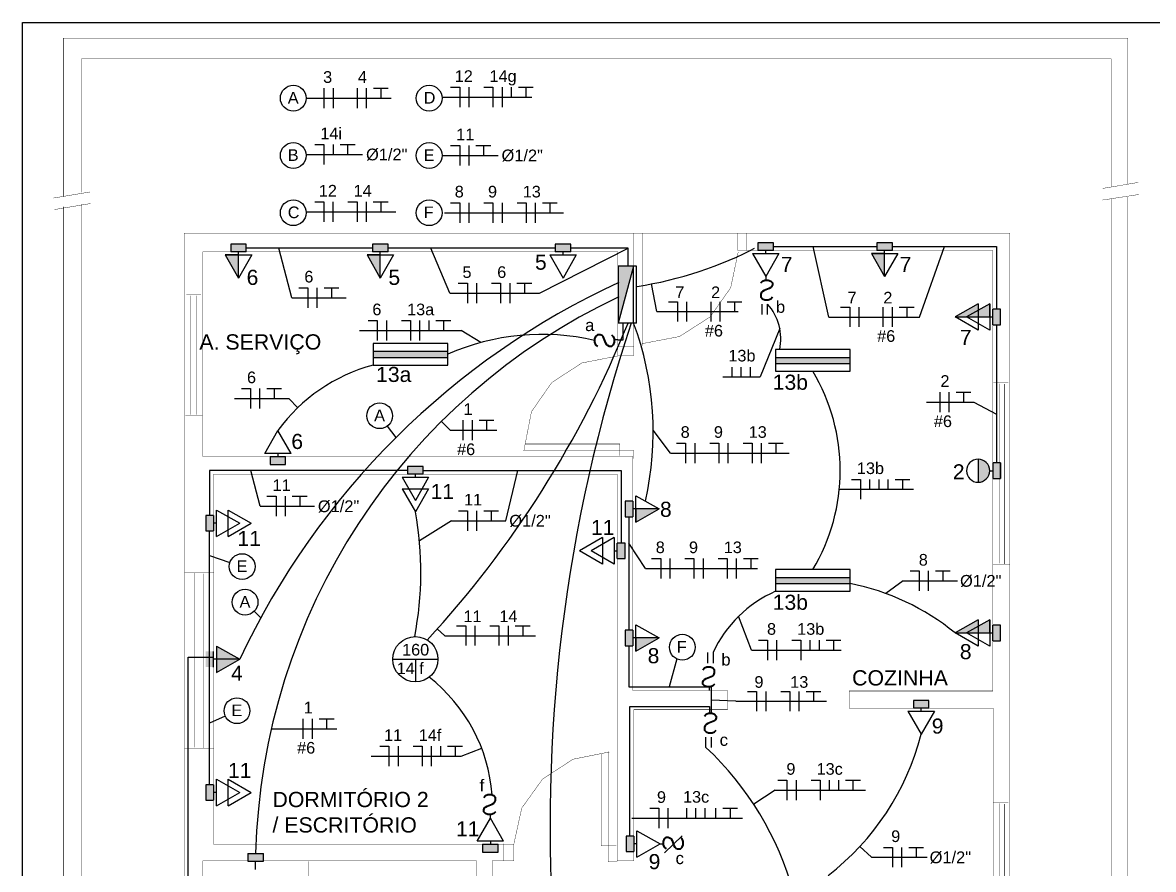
# Model space of a CAD drawing. Extents: x 172.7 to 193.7, y 240.5 to 254.3.
# Drawn here: x 172.72 to 181.99, y 247.4 to 254.34 of the extents above; entities that cross this region are included whole.
import ezdxf

# ---------------------------------------------------------------- set-up
doc = ezdxf.new("R2010")
doc.units = 0
doc.header["$LTSCALE"] = 0.08
doc.header["$MEASUREMENT"] = 0
doc.linetypes.add('HIDDEN', pattern=[9.525, 6.35, -3.175])
for name, color, linetype in [('Arquitetonico', 7, 'Continuous'), ('EE_CX PASSAGEM', 1, 'Continuous'), ('EE_ELETRODUTO', 5, 'Continuous'), ('EE_FIACAO', 7, 'Continuous'), ('EE_ID_ALIMENTACAO', 7, 'Continuous'), ('EE_ID_CIRCUITOS', 7, 'Continuous'), ('EE_INTERRUPTOR', 92, 'Continuous'), ('EE_LUMINARIAS', 92, 'Continuous'), ('EE_TOMADAS', 1, 'Continuous')]:
    doc.layers.add(name, color=color, linetype=linetype)
doc.styles.add('358-LISTAGENS$0$Standard', font='arial.ttf')
doc.styles.add('EE_ID_Style', font='arial.ttf')
doc.styles.add('ROMANS', font='romans')

# ---------------------------------------------------------------- blocks, each defined once
blk = doc.blocks.new('ilum')
at = {"layer": 'EE_LUMINARIAS'}
h = blk.add_hatch(color=256, dxfattribs=at)
h.paths.add_polyline_path([(30, -8.71), (30, -2.47), (-30, -2.47), (-30, -8.71)], flags=17)
h.paths.add_polyline_path([(30, 2.47), (-30, 2.47), (-30, -8.71), (30, -8.71)])
for p, q in [((-30, 2.47), (30, 2.47)), ((-30, -2.47), (30, -2.47))]:
    blk.add_line(p, q, dxfattribs=at)
blk.add_lwpolyline([(30, -8.71), (30, 8.71), (-30, 8.71), (-30, -8.71)], close=True, dxfattribs=at)
blk = doc.blocks.new('Quadro')
at = {"layer": 'EE_ID_CIRCUITOS'}
h = blk.add_hatch(color=1, dxfattribs=at)
h.dxf.hatch_style = 1
h.paths.add_polyline_path([(0.2334, 0.125), (-0.2334, 0.125), (-0.2334, 0)])
at = {"color": 1}
for p, q in [((-0.2334, 0), (0.2334, 0.125)), ((-0.2334, 0.125), (0.2334, 0.125)), ((-0.2334, -0.025), (-0.2334, 0.125)), ((0.2334, -0.025), (0.2334, 0.125)), ((0.2334, 0), (-0.2334, 0)), ((0.2334, -0.025), (-0.2334, -0.025))]:
    blk.add_line(p, q, dxfattribs=at)

msp = doc.modelspace()

# ---------------------------------------------------------------- hatches: boundary and pattern name
at = {"layer": 'EE_CX PASSAGEM'}
for points in [[(174.5557, 252.4607), (174.5557, 252.5244), (174.4282, 252.5244), (174.4282, 252.4607)], [(175.7179, 252.4607), (175.7179, 252.5244), (175.5904, 252.5244), (175.5904, 252.4607)], [(177.2158, 252.4607), (177.2158, 252.5244), (177.0883, 252.5244), (177.0883, 252.4607)], [(178.877, 252.4731), (178.877, 252.5368), (178.7495, 252.5368), (178.7495, 252.4731)], [(179.8514, 252.4731), (179.8514, 252.5368), (179.7239, 252.5368), (179.7239, 252.4731)], [(180.6739, 251.864), (180.7377, 251.864), (180.7377, 251.9915), (180.6739, 251.9915)], [(174.7507, 250.7834), (174.7507, 250.7197), (174.8782, 250.7197), (174.8782, 250.7834)], [(180.7377, 250.7315), (180.6739, 250.7315), (180.6739, 250.604), (180.7377, 250.604)], [(176.0054, 250.6388), (176.0054, 250.7026), (175.8779, 250.7026), (175.8779, 250.6388)], [(177.7242, 250.4185), (177.6605, 250.4185), (177.6605, 250.291), (177.7242, 250.291)], [(174.2871, 250.3014), (174.2233, 250.3014), (174.2233, 250.1739), (174.2871, 250.1739)], [(177.5962, 249.9473), (177.6599, 249.9473), (177.6599, 250.0748), (177.5962, 250.0748)], [(177.7242, 249.361), (177.6605, 249.361), (177.6605, 249.2335), (177.7242, 249.2335)], [(180.6739, 249.2749), (180.7377, 249.2749), (180.7377, 249.4024), (180.6739, 249.4024)], [(174.2233, 249.0589), (174.2871, 249.0589), (174.2871, 249.1864), (174.2233, 249.1864)], [(180.1511, 248.7219), (180.1511, 248.7857), (180.0236, 248.7857), (180.0236, 248.7219)], [(174.2871, 248.0941), (174.2233, 248.0941), (174.2233, 247.9666), (174.2871, 247.9666)], [(177.7325, 247.6732), (177.6688, 247.6732), (177.6688, 247.5457), (177.7325, 247.5457)], [(176.4927, 247.6065), (176.4927, 247.5427), (176.6202, 247.5427), (176.6202, 247.6065)], [(174.5683, 247.5319), (174.5683, 247.4681), (174.6958, 247.4681), (174.6958, 247.5319)]]:
    msp.add_hatch(color=1, dxfattribs=at).paths.add_polyline_path(points)
at = {"layer": 'EE_TOMADAS'}
for color, points in [(256, [(174.4919, 252.4358), (174.3838, 252.4358), (174.4919, 252.2463)]), (256, [(175.6541, 252.4358), (175.546, 252.4358), (175.6541, 252.2463)]), (256, [(179.7876, 252.4482), (179.6795, 252.4482), (179.7876, 252.2587)]), (256, [(180.5543, 251.9277), (180.5543, 252.0359), (180.3649, 251.9277)]), (256, [(180.649, 251.9277), (180.649, 252.0359), (180.4596, 251.9277)]), (256, [(177.7491, 250.3548), (177.7491, 250.2467), (177.9386, 250.3548)]), (256, [(180.5543, 249.3386), (180.5543, 249.4468), (180.3649, 249.3386)]), (256, [(180.649, 249.3386), (180.649, 249.4468), (180.4596, 249.3386)]), (1, [(174.312, 249.2308), (174.312, 249.0145), (174.5014, 249.1227)]), (256, [(177.7491, 249.2972), (177.7491, 249.1891), (177.9386, 249.2972)])]:
    msp.add_hatch(color=color, dxfattribs=at).paths.add_polyline_path(points)
h = msp.add_hatch(color=256, dxfattribs=at)
edge = h.paths.add_edge_path()
edge.add_line((180.5543, 250.7625), (180.5543, 250.573))
edge.add_arc((180.5543, 250.6677), 0.0947, 270, 360)
edge.add_arc((180.5543, 250.6677), 0.0947, 0, 90)

# ---------------------------------------------------------------- linework, layer by layer
at = {"layer": 'Arquitetonico', "color": 250, "true_color": 0x231f1f, "const_width": 0.003}
for points in [[(173.056, 252.9151), (173.056, 254.2123), (181.7811, 254.2123), (181.7811, 253.0143)], [(181.6448, 252.9977), (181.6448, 254.0429), (173.2047, 254.0429), (173.2047, 252.9482)], [(181.5745, 252.9812), (181.8679, 253.0308)], [(172.9775, 252.9027), (173.2749, 252.9523)], [(172.9816, 252.8077), (173.279, 252.8573)], [(181.7811, 252.911), (181.7811, 240.5421), (173.056, 240.5421), (173.056, 252.8325)], [(173.2047, 252.8532), (173.2047, 240.5586)], [(181.5745, 252.8862), (181.872, 252.9316)], [(181.6448, 242.3681), (181.6448, 252.8945)], [(176.5716, 246.5117), (176.5716, 247.4702), (176.7493, 247.4702), (176.7493, 247.6065), (174.2871, 247.6065), (174.2871, 250.6388), (177.5962, 250.6388), (177.5962, 247.4702), (177.7325, 247.4702), (177.7325, 248.7095), (178.5009, 248.7095), (178.5009, 248.8665), (177.7242, 248.8665), (177.7242, 250.7834), (174.2003, 250.7834), (174.2003, 252.4607), (177.6003, 252.4607), (177.6009, 251.61), (177.7284, 251.6097), (177.7284, 252.6135), (174.0475, 252.6135), (174.0475, 242.2153)], [(177.6457, 252.6135), (178.5835, 252.6135)], [(177.8027, 252.6135), (177.8027, 252.031)], [(178.6414, 242.4259), (178.6414, 242.2153), (180.8144, 242.2153), (180.8144, 252.6135), (178.5835, 252.6135), (178.5835, 252.4731), (180.6739, 252.4731), (180.6739, 248.8624), (179.4965, 248.8624), (179.4965, 248.7219), (180.6781, 248.7219), (180.6781, 245.7061), (178.567, 245.7061), (178.567, 245.5863), (180.6781, 245.5863), (180.6781, 242.4259), (178.6414, 242.4259), (178.6414, 242.4259)], [(178.6538, 252.6135), (178.6538, 252.4731)], [(177.7986, 251.7088), (178.1066, 251.7676), (178.3574, 251.9283), (178.526, 252.1672), (178.5877, 252.4607)], [(174.064, 252.1095), (174.1838, 252.1095)], [(174.1012, 252.1013), (174.1012, 251.1263)], [(174.1507, 252.1013), (174.1507, 251.1263)], [(177.8027, 252.031), (177.8027, 251.6923)], [(177.6003, 251.684), (177.7325, 251.684)], [(177.6086, 251.6097), (177.306, 251.5508), (177.0591, 251.3902), (176.8928, 251.1513), (176.8319, 250.8371)], [(180.6781, 251.3907), (180.802, 251.3907)], [(180.7276, 251.3824), (180.7276, 249.9076)], [(180.769, 251.3783), (180.769, 249.9035)], [(174.0557, 251.1222), (174.1962, 251.1222)], [(176.8236, 250.8371), (177.7284, 250.8371), (177.7284, 250.7669)], [(176.8443, 250.8867), (177.6168, 250.8867), (177.6168, 250.7917)], [(180.6739, 249.8952), (180.8144, 249.8952)], [(174.0516, 249.8374), (174.2912, 249.8374)], [(174.1342, 249.8291), (174.1342, 248.3997)], [(174.2044, 249.825), (174.2044, 248.3956)], [(174.0516, 248.3873), (174.2912, 248.3873)], [(177.5301, 248.3625), (177.2338, 248.3031), (176.9848, 248.1415), (176.8132, 247.9024), (176.7493, 247.6106)], [(177.464, 248.346), (177.464, 247.5941), (177.5879, 247.5941)], [(177.5218, 248.3666), (177.5218, 247.4619), (177.5962, 247.4619)], [(180.6781, 247.9453), (180.802, 247.9453)], [(180.7276, 247.9411), (180.7276, 246.4663)], [(180.769, 247.937), (180.769, 246.4621)], [(176.6666, 247.6106), (176.6666, 247.4702)], [(174.2003, 247.0653), (174.2003, 247.4702), (176.4436, 247.4702), (176.4436, 246.5117)], [(174.2086, 245.7144), (175.0637, 245.7144), (175.0637, 247.466)]]:
    msp.add_lwpolyline(points, dxfattribs=at)
at = {"layer": 'EE_CX PASSAGEM', "color": 1}
for p, q in [((174.5557, 252.5244), (174.4282, 252.5244)), ((174.4282, 252.5244), (174.4282, 252.4607)), ((174.5557, 252.4607), (174.5557, 252.5244)), ((175.7179, 252.5244), (175.5904, 252.5244)), ((175.5904, 252.5244), (175.5904, 252.4607)), ((175.7179, 252.4607), (175.7179, 252.5244)), ((177.2158, 252.5244), (177.0883, 252.5244)), ((177.0883, 252.5244), (177.0883, 252.4607)), ((177.2158, 252.4607), (177.2158, 252.5244)), ((178.877, 252.5368), (178.7495, 252.5368)), ((178.7495, 252.5368), (178.7495, 252.4731)), ((178.877, 252.4731), (178.877, 252.5368)), ((179.8514, 252.5368), (179.7239, 252.5368)), ((179.7239, 252.5368), (179.7239, 252.4731)), ((179.8514, 252.4731), (179.8514, 252.5368)), ((174.5557, 252.4607), (174.4282, 252.4607)), ((175.7179, 252.4607), (175.5904, 252.4607)), ((177.2158, 252.4607), (177.0883, 252.4607)), ((178.877, 252.4731), (178.7495, 252.4731)), ((179.8514, 252.4731), (179.7239, 252.4731)), ((180.7377, 251.9915), (180.6739, 251.9915)), ((180.6739, 251.864), (180.6739, 251.9915)), ((180.7377, 251.864), (180.7377, 251.9915)), ((180.6739, 251.864), (180.7377, 251.864)), ((174.7507, 250.7834), (174.7507, 250.7197)), ((174.7507, 250.7834), (174.8782, 250.7834)), ((174.7507, 250.7197), (174.8782, 250.7197)), ((174.8782, 250.7197), (174.8782, 250.7834)), ((180.7377, 250.7315), (180.6739, 250.7315)), ((180.6739, 250.7315), (180.6739, 250.604)), ((180.7377, 250.7315), (180.7377, 250.604)), ((176.0054, 250.7026), (175.8779, 250.7026)), ((175.8779, 250.7026), (175.8779, 250.6388)), ((176.0054, 250.6388), (175.8779, 250.6388)), ((176.0054, 250.6388), (176.0054, 250.7026)), ((180.6739, 250.604), (180.7377, 250.604)), ((177.7242, 250.4185), (177.6605, 250.4185)), ((177.6605, 250.4185), (177.6605, 250.291)), ((177.7242, 250.4185), (177.7242, 250.291)), ((174.2871, 250.3014), (174.2233, 250.3014)), ((174.2233, 250.3014), (174.2233, 250.1739)), ((174.2871, 250.3014), (174.2871, 250.1739)), ((177.6605, 250.291), (177.7242, 250.291)), ((174.2233, 250.1739), (174.2871, 250.1739)), ((177.6599, 250.0748), (177.5962, 250.0748)), ((177.5962, 249.9473), (177.5962, 250.0748)), ((177.6599, 249.9473), (177.6599, 250.0748)), ((177.5962, 249.9473), (177.6599, 249.9473)), ((177.7242, 249.361), (177.6605, 249.361)), ((177.6605, 249.361), (177.6605, 249.2335)), ((177.7242, 249.361), (177.7242, 249.2335)), ((180.7377, 249.4024), (180.6739, 249.4024)), ((180.6739, 249.2749), (180.6739, 249.4024)), ((180.7377, 249.2749), (180.7377, 249.4024)), ((177.6605, 249.2335), (177.7242, 249.2335)), ((180.6739, 249.2749), (180.7377, 249.2749)), ((174.2871, 249.0589), (174.2871, 249.1864)), ((180.1511, 248.7857), (180.0236, 248.7857)), ((180.0236, 248.7857), (180.0236, 248.7219)), ((180.1511, 248.7219), (180.1511, 248.7857)), ((180.1511, 248.7219), (180.0236, 248.7219)), ((174.2871, 248.0941), (174.2233, 248.0941)), ((174.2233, 248.0941), (174.2233, 247.9666)), ((174.2871, 248.0941), (174.2871, 247.9666)), ((174.2233, 247.9666), (174.2871, 247.9666)), ((177.7325, 247.6732), (177.6688, 247.6732)), ((177.6688, 247.6732), (177.6688, 247.5457)), ((177.7325, 247.6732), (177.7325, 247.5457)), ((176.4927, 247.6065), (176.4927, 247.5427)), ((176.4927, 247.6065), (176.6202, 247.6065)), ((176.6202, 247.5427), (176.6202, 247.6065)), ((174.5683, 247.5319), (174.5683, 247.4681)), ((174.5683, 247.5319), (174.6958, 247.5319)), ((174.6958, 247.4681), (174.6958, 247.5319)), ((176.4927, 247.5427), (176.6202, 247.5427)), ((177.6688, 247.5457), (177.7325, 247.5457)), ((174.5683, 247.4681), (174.6958, 247.4681))]:
    msp.add_line(p, q, dxfattribs=at)
at = {"layer": 'EE_ELETRODUTO'}
for p, q in [((175.5904, 252.4926), (174.5557, 252.4926)), ((177.0883, 252.4926), (175.7179, 252.4926)), ((177.6851, 252.4926), (177.2158, 252.4926)), ((177.6851, 252.345), (177.6851, 252.4926)), ((178.877, 252.505), (179.7239, 252.505)), ((179.8514, 252.505), (180.7058, 252.505)), ((180.7058, 252.505), (180.7058, 251.9915)), ((177.6449, 251.741), (177.6449, 251.8782)), ((180.7058, 251.864), (180.7058, 250.7315)), ((177.6008, 251.741), (177.6449, 251.741)), ((175.8779, 250.6707), (174.2552, 250.6707)), ((174.2552, 250.6707), (174.2552, 250.3014)), ((176.0054, 250.6707), (177.628, 250.6707)), ((177.628, 250.6707), (177.628, 250.0748)), ((177.6924, 250.291), (177.6924, 249.361)), ((174.2552, 248.0941), (174.2552, 250.1739)), ((177.6924, 249.2335), (177.6924, 248.8968)), ((174.0789, 244.0428), (174.0789, 249.1402)), ((174.0789, 249.1402), (174.2871, 249.1402)), ((177.6924, 248.8968), (178.3524, 248.8968)), ((178.3659, 248.8955), (178.3659, 248.68)), ((177.7006, 247.6732), (177.7006, 248.7343)), ((177.7006, 248.7343), (178.3524, 248.7343)), ((178.3524, 248.7343), (178.3524, 248.7095))]:
    msp.add_line(p, q, dxfattribs=at)
at = {"layer": 'EE_ELETRODUTO', "linetype": 'HIDDEN', "ltscale": 2}
msp.add_arc((177.2896, 255.2694), 3.1263, 278.65534, 297.8385, dxfattribs=at)
at = {"layer": 'EE_ELETRODUTO'}
for centre, radius, start, end in [((180.3022, 246.3931), 6.4109, 114.82958, 154.80066), ((179.8209, 247.3969), 5.1906, 115.20887, 178.50978), ((178.5082, 251.7482), 0.429, 348.17184, 41.71808), ((169.7463, 255.0876), 8.563, 317.29594, 337.98797), ((190.0839, 247.7655), 13.0388, 161.61379, 184.38271), ((176.9796, 249.8613), 1.9231, 77.03859, 113.70913), ((175.9673, 250.1543), 1.4284, 105.1385, 143.81152), ((177.8434, 250.6698), 1.5806, 329.05421, 30.94579), ((173.2145, 249.8337), 2.7718, 349.0614, 10.30959), ((179.1253, 247.8191), 1.961, 50.79357, 78.83294), ((179.2984, 248.7561), 1.0083, 113.69903, 155.33082), ((175.213, 247.905), 1.3625, 4.45294, 51.83457), ((178.0206, 249.0398), 2.1341, 307.64173, 345.55939), ((176.6251, 246.5665), 2.4981, 14.87686, 47.19237)]:
    msp.add_arc(centre, radius, start, end, dxfattribs=at)
at = {"layer": 'EE_ELETRODUTO', "ltscale": 0.2}
msp.add_arc((175.3346, 250.9864), 2.5561, 347.16477, 20.42017, dxfattribs=at)
at = {"layer": 'EE_FIACAO'}
for p, q in [((172.7222, 240.4621), (172.7222, 254.3403)), ((172.7222, 254.3403), (193.7057, 254.3403)), ((175.0466, 253.7211), (175.7432, 253.7211)), ((176.1602, 253.7289), (176.896, 253.7289)), ((175.0463, 253.2594), (175.5083, 253.2594)), ((176.1605, 253.2515), (176.619, 253.2515)), ((175.0463, 252.7899), (175.7821, 252.7899)), ((176.1812, 252.782), (177.1547, 252.782)), ((174.9282, 252.0853), (174.8225, 252.4926)), ((176.2235, 252.1226), (176.0679, 252.4926)), ((176.9593, 252.1226), (177.6851, 252.4926)), ((179.3315, 251.9275), (179.2021, 252.505)), ((180.0741, 251.9275), (180.2786, 252.505)), ((177.9195, 251.9713), (177.8761, 252.1986)), ((176.2235, 252.1226), (176.9593, 252.1226)), ((174.9282, 252.0853), (175.3739, 252.0853)), ((177.9195, 251.9713), (178.5875, 251.9713)), ((179.3315, 251.9275), (180.0741, 251.9275)), ((178.9286, 251.8336), (178.7665, 251.436)), ((175.4848, 251.8167), (176.3179, 251.8167)), ((176.4776, 251.7177), (176.3179, 251.8167)), ((178.4616, 251.436), (178.7665, 251.436)), ((174.4583, 251.2598), (174.904, 251.2598)), ((174.904, 251.2598), (174.9771, 251.1838)), ((180.1312, 251.2293), (180.5181, 251.2293)), ((180.5181, 251.2293), (180.7058, 251.1303)), ((175.7836, 250.9409), (175.7128, 251.034)), ((176.2267, 250.9995), (176.1549, 251.0715)), ((176.2267, 250.9995), (176.6097, 250.9995)), ((178.0331, 250.812), (177.8907, 251.0005)), ((178.0331, 250.812), (179.0066, 250.812)), ((174.668, 250.3763), (174.5932, 250.6707)), ((176.6826, 250.2574), (176.7821, 250.6707)), ((179.4165, 250.5152), (180.0252, 250.5152)), ((174.668, 250.3763), (175.1136, 250.3763)), ((176.2369, 250.2574), (175.9743, 250.092)), ((176.2369, 250.2574), (176.6826, 250.2574)), ((177.8288, 249.867), (177.6924, 250.075)), ((174.2552, 249.9741), (174.4215, 249.9166)), ((177.8288, 249.867), (178.747, 249.867)), ((179.9393, 249.7651), (179.7969, 249.6615)), ((179.9393, 249.7651), (180.385, 249.7651)), ((174.6739, 249.4625), (174.6203, 249.516)), ((178.6955, 249.1979), (178.5914, 249.475)), ((176.184, 249.3158), (176.1206, 249.3716)), ((176.184, 249.3158), (176.9266, 249.3158)), ((178.6955, 249.1979), (179.4305, 249.1979)), ((178.084, 249.1259), (178.0224, 248.8968)), ((178.5683, 248.7778), (178.3659, 248.7877)), ((178.5683, 248.7778), (179.311, 248.7778)), ((174.383, 248.6571), (174.2552, 248.5991)), ((174.7606, 248.5528), (175.2988, 248.5528)), ((175.5804, 248.3277), (176.3162, 248.3277)), ((176.3162, 248.3277), (176.4853, 248.3925)), ((178.8919, 248.0508), (178.715, 247.935)), ((178.8919, 248.0508), (179.6323, 248.0508)), ((177.7163, 247.82), (178.6228, 247.82)), ((179.6807, 247.4993), (179.5849, 247.5881)), ((179.6807, 247.4993), (180.136, 247.4993))]:
    msp.add_line(p, q, dxfattribs=at)
at = {"layer": 'EE_FIACAO', "color": 1}
for p, q in [((175.1919, 253.8028), (175.1919, 253.6393)), ((175.2666, 253.8028), (175.2666, 253.6393)), ((175.4645, 253.8028), (175.4645, 253.6393)), ((175.5392, 253.8028), (175.5392, 253.6393)), ((176.3795, 253.8107), (176.3795, 253.6472)), ((176.652, 253.8107), (176.652, 253.6472)), ((176.3795, 253.3333), (176.3795, 253.1698)), ((175.2656, 252.8716), (175.2656, 252.7081)), ((175.5381, 252.8716), (175.5381, 252.7081)), ((176.3795, 252.8638), (176.3795, 252.7003)), ((176.652, 252.8638), (176.652, 252.7003)), ((176.9246, 252.8638), (176.9246, 252.7003)), ((176.4427, 252.2044), (176.4427, 252.0409)), ((176.7153, 252.2044), (176.7153, 252.0409)), ((175.1343, 252.167), (175.1343, 252.0036)), ((178.1645, 252.053), (178.1645, 251.8896)), ((178.3624, 252.053), (178.3624, 251.8896)), ((178.4371, 252.053), (178.4371, 251.8896)), ((179.5765, 252.0093), (179.5765, 251.8458)), ((179.7744, 252.0093), (179.7744, 251.8458)), ((179.8491, 252.0093), (179.8491, 251.8458)), ((175.704, 251.8985), (175.704, 251.735)), ((175.9766, 251.8985), (175.9766, 251.735)), ((174.6644, 251.3415), (174.6644, 251.178)), ((180.2394, 251.311), (180.2394, 251.1476)), ((180.3141, 251.311), (180.3141, 251.1476)), ((176.331, 251.0812), (176.331, 250.9178)), ((176.4057, 251.0812), (176.4057, 250.9178)), ((178.2313, 250.8938), (178.2313, 250.7303)), ((178.5038, 250.8938), (178.5038, 250.7303)), ((178.7764, 250.8938), (178.7764, 250.7303)), ((174.8741, 250.458), (174.8741, 250.2946)), ((176.443, 250.3392), (176.443, 250.1757)), ((178.027, 249.9488), (178.027, 249.7853)), ((178.2995, 249.9488), (178.2995, 249.7853)), ((178.5721, 249.9488), (178.5721, 249.7853)), ((180.1455, 249.8468), (180.1455, 249.6833)), ((176.429, 249.3976), (176.429, 249.2341)), ((176.7016, 249.3976), (176.7016, 249.2341)), ((178.9028, 249.2797), (178.9028, 249.1162)), ((178.8134, 248.8595), (178.8134, 248.696)), ((179.0859, 248.8595), (179.0859, 248.696)), ((175.0201, 248.6346), (175.0201, 248.4711)), ((175.0948, 248.6346), (175.0948, 248.4711)), ((175.7997, 248.4094), (175.7997, 248.2459)), ((176.0722, 248.4094), (176.0722, 248.2459)), ((179.0618, 248.1325), (179.0618, 247.969)), ((178.0118, 247.9017), (178.0118, 247.7382)), ((179.9268, 247.581), (179.9268, 247.4175))]:
    msp.add_line(p, q, dxfattribs=at)
at = {"layer": 'EE_FIACAO', "color": 3}
for p, q in [((175.598, 253.8028), (175.7192, 253.8028)), ((175.6586, 253.8028), (175.6586, 253.7211)), ((176.7855, 253.8107), (176.9068, 253.8107)), ((176.8461, 253.8107), (176.8461, 253.7289)), ((175.3254, 253.3411), (175.4467, 253.3411)), ((175.3861, 253.3411), (175.3861, 253.2594)), ((176.4383, 253.3333), (176.5595, 253.3333)), ((176.4989, 253.3333), (176.4989, 253.2515)), ((175.5969, 252.8716), (175.7182, 252.8716)), ((175.6576, 252.8716), (175.6576, 252.7899)), ((176.9834, 252.8638), (177.1046, 252.8638)), ((177.044, 252.8638), (177.044, 252.782)), ((176.7741, 252.2044), (176.8953, 252.2044)), ((176.8347, 252.2044), (176.8347, 252.1226)), ((175.1931, 252.167), (175.3144, 252.167)), ((175.2538, 252.167), (175.2538, 252.0853)), ((178.4959, 252.053), (178.6171, 252.053)), ((178.5565, 252.053), (178.5565, 251.9713)), ((179.9079, 252.0093), (180.0291, 252.0093)), ((179.9685, 252.0093), (179.9685, 251.9275)), ((176.1101, 251.8985), (176.2313, 251.8985)), ((176.1707, 251.8985), (176.1707, 251.8167)), ((174.7233, 251.3415), (174.8445, 251.3415)), ((174.7839, 251.3415), (174.7839, 251.2598)), ((180.3729, 251.311), (180.4942, 251.311)), ((180.4335, 251.311), (180.4335, 251.2293)), ((176.4645, 251.0812), (176.5858, 251.0812)), ((176.5251, 251.0812), (176.5251, 250.9995)), ((178.8352, 250.8938), (178.9564, 250.8938)), ((178.8958, 250.8938), (178.8958, 250.812)), ((179.873, 250.5969), (179.9943, 250.5969)), ((179.9336, 250.5969), (179.9336, 250.5152)), ((174.9329, 250.458), (175.0541, 250.458)), ((174.9935, 250.458), (174.9935, 250.3763)), ((176.5019, 250.3392), (176.6231, 250.3392)), ((176.5625, 250.3392), (176.5625, 250.2574)), ((178.6309, 249.9488), (178.7521, 249.9488)), ((178.6915, 249.9488), (178.6915, 249.867)), ((180.2043, 249.8468), (180.3255, 249.8468)), ((180.2649, 249.8468), (180.2649, 249.7651)), ((176.7604, 249.3976), (176.8816, 249.3976)), ((176.821, 249.3976), (176.821, 249.3158)), ((179.3089, 249.2797), (179.4301, 249.2797)), ((179.3695, 249.2797), (179.3695, 249.1979)), ((179.1448, 248.8595), (179.266, 248.8595)), ((179.2054, 248.8595), (179.2054, 248.7778)), ((175.1536, 248.6346), (175.2748, 248.6346)), ((175.2142, 248.6346), (175.2142, 248.5528)), ((176.2058, 248.4094), (176.327, 248.4094)), ((176.2664, 248.4094), (176.2664, 248.3277)), ((179.4679, 248.1325), (179.5891, 248.1325)), ((179.5285, 248.1325), (179.5285, 248.0508)), ((178.4604, 247.9017), (178.5816, 247.9017)), ((178.521, 247.9017), (178.521, 247.82)), ((179.9856, 247.581), (180.1068, 247.581)), ((180.0462, 247.581), (180.0462, 247.4993))]:
    msp.add_line(p, q, dxfattribs=at)
at = {"layer": 'EE_FIACAO', "color": 7}
for p, q in [((176.2301, 253.8107), (176.3047, 253.8107)), ((176.3047, 253.8107), (176.3047, 253.6472)), ((176.5026, 253.8107), (176.5773, 253.8107)), ((176.5773, 253.8107), (176.5773, 253.6472)), ((175.1172, 253.3411), (175.1919, 253.3411)), ((175.1919, 253.3411), (175.1919, 253.1777)), ((176.2301, 253.3333), (176.3047, 253.3333)), ((176.3047, 253.3333), (176.3047, 253.1698)), ((175.1162, 252.8716), (175.1909, 252.8716)), ((175.1909, 252.8716), (175.1909, 252.7081)), ((175.3887, 252.8716), (175.4634, 252.8716)), ((175.4634, 252.8716), (175.4634, 252.7081)), ((176.2301, 252.8638), (176.3047, 252.8638)), ((176.3047, 252.8638), (176.3047, 252.7003)), ((176.5026, 252.8638), (176.5773, 252.8638)), ((176.5773, 252.8638), (176.5773, 252.7003)), ((176.7752, 252.8638), (176.8498, 252.8638)), ((176.8498, 252.8638), (176.8498, 252.7003)), ((176.2933, 252.2044), (176.368, 252.2044)), ((176.368, 252.2044), (176.368, 252.0409)), ((176.5659, 252.2044), (176.6406, 252.2044)), ((176.6406, 252.2044), (176.6406, 252.0409)), ((174.9849, 252.167), (175.0596, 252.167)), ((175.0596, 252.167), (175.0596, 252.0036)), ((178.0152, 252.053), (178.0898, 252.053)), ((178.0898, 252.053), (178.0898, 251.8896)), ((179.4271, 252.0093), (179.5018, 252.0093)), ((179.5018, 252.0093), (179.5018, 251.8458)), ((175.5546, 251.8985), (175.6293, 251.8985)), ((175.6293, 251.8985), (175.6293, 251.735)), ((175.8272, 251.8985), (175.9019, 251.8985)), ((175.9019, 251.8985), (175.9019, 251.735)), ((174.5151, 251.3415), (174.5897, 251.3415)), ((174.5897, 251.3415), (174.5897, 251.178)), ((178.0819, 250.8938), (178.1566, 250.8938)), ((178.1566, 250.8938), (178.1566, 250.7303)), ((178.3545, 250.8938), (178.4291, 250.8938)), ((178.4291, 250.8938), (178.4291, 250.7303)), ((178.627, 250.8938), (178.7017, 250.8938)), ((178.7017, 250.8938), (178.7017, 250.7303)), ((179.5154, 250.5969), (179.5901, 250.5969)), ((179.5901, 250.5969), (179.5901, 250.4334)), ((174.7247, 250.458), (174.7994, 250.458)), ((174.7994, 250.458), (174.7994, 250.2946)), ((176.2937, 250.3392), (176.3683, 250.3392)), ((176.3683, 250.3392), (176.3683, 250.1757)), ((177.8776, 249.9488), (177.9523, 249.9488)), ((177.9523, 249.9488), (177.9523, 249.7853)), ((178.1502, 249.9488), (178.2248, 249.9488)), ((178.2248, 249.9488), (178.2248, 249.7853)), ((178.4227, 249.9488), (178.4974, 249.9488)), ((178.4974, 249.9488), (178.4974, 249.7853)), ((179.9961, 249.8468), (180.0707, 249.8468)), ((180.0707, 249.8468), (180.0707, 249.6833)), ((176.2796, 249.3976), (176.3543, 249.3976)), ((176.3543, 249.3976), (176.3543, 249.2341)), ((176.5522, 249.3976), (176.6269, 249.3976)), ((176.6269, 249.3976), (176.6269, 249.2341)), ((178.7534, 249.2797), (178.8281, 249.2797)), ((178.8281, 249.2797), (178.8281, 249.1162)), ((179.026, 249.2797), (179.1007, 249.2797)), ((179.1007, 249.2797), (179.1007, 249.1162)), ((178.664, 248.8595), (178.7387, 248.8595)), ((178.7387, 248.8595), (178.7387, 248.696)), ((178.9366, 248.8595), (179.0112, 248.8595)), ((179.0112, 248.8595), (179.0112, 248.696)), ((175.6503, 248.4094), (175.725, 248.4094)), ((175.725, 248.4094), (175.725, 248.2459)), ((175.9229, 248.4094), (175.9975, 248.4094)), ((175.9975, 248.4094), (175.9975, 248.2459)), ((178.9124, 248.1325), (178.9871, 248.1325)), ((178.9871, 248.1325), (178.9871, 247.969)), ((179.1849, 248.1325), (179.2596, 248.1325)), ((179.2596, 248.1325), (179.2596, 247.969)), ((177.8624, 247.9017), (177.937, 247.9017)), ((177.937, 247.9017), (177.937, 247.7382)), ((179.7774, 247.581), (179.8521, 247.581)), ((179.8521, 247.581), (179.8521, 247.4175))]:
    msp.add_line(p, q, dxfattribs=at)
at = {"layer": 'EE_FIACAO', "color": 5}
for p, q in [((176.7267, 253.8107), (176.7267, 253.7289)), ((175.2666, 253.3411), (175.2666, 253.2594)), ((176.0513, 251.8985), (176.0513, 251.8167)), ((178.5352, 251.5178), (178.5352, 251.436)), ((178.61, 251.5178), (178.61, 251.436)), ((178.6847, 251.5178), (178.6847, 251.436)), ((179.6648, 250.5969), (179.6648, 250.5152)), ((179.7395, 250.5969), (179.7395, 250.5152)), ((179.8142, 250.5969), (179.8142, 250.5152)), ((179.1754, 249.2797), (179.1754, 249.1979)), ((179.2501, 249.2797), (179.2501, 249.1979)), ((176.147, 248.4094), (176.147, 248.3277)), ((179.3343, 248.1325), (179.3343, 248.0508)), ((179.409, 248.1325), (179.409, 248.0508)), ((178.1635, 247.9017), (178.1635, 247.82)), ((178.2382, 247.9017), (178.2382, 247.82)), ((178.3129, 247.9017), (178.3129, 247.82)), ((178.4016, 247.9017), (178.4016, 247.82))]:
    msp.add_line(p, q, dxfattribs=at)
at = {"layer": 'EE_FIACAO'}
for centre in [(174.9409, 253.7211), (176.0548, 253.7211), (174.9409, 253.2515), (176.0548, 253.2515), (174.9409, 252.782), (176.0548, 252.782), (175.6488, 251.1181), (174.5214, 249.882), (174.5454, 249.5906), (178.1298, 249.2212), (174.4793, 248.7007)]:
    msp.add_circle(centre, 0.1057, dxfattribs=at)
at = {"layer": 'EE_INTERRUPTOR'}
for p, q in [((178.8133, 252.2587), (178.8133, 252.2292)), ((178.7836, 251.9484), (178.7836, 252.0337)), ((178.8285, 251.9484), (178.8285, 252.0337)), ((177.6008, 251.741), (177.5713, 251.741)), ((178.3372, 249.1769), (178.3372, 249.0916)), ((178.3821, 249.1769), (178.3821, 249.0916)), ((178.3524, 248.8665), (178.3524, 248.8961)), ((178.3524, 248.7095), (178.3524, 248.68)), ((178.3227, 248.3992), (178.3227, 248.4845)), ((178.3675, 248.3992), (178.3675, 248.4845)), ((176.5565, 247.8208), (176.5565, 247.8504)), ((178.1291, 247.6763), (177.9823, 247.5365)), ((177.9469, 247.6094), (177.9764, 247.6094))]:
    msp.add_line(p, q, dxfattribs=at)
at = {"layer": 'EE_LUMINARIAS'}
for p, q in [((175.7565, 249.1227), (176.1267, 249.1227)), ((175.9416, 249.1227), (175.9416, 248.9375))]:
    msp.add_line(p, q, dxfattribs=at)
msp.add_circle((175.9416, 249.1227), 0.1851, dxfattribs=at)
at = {"layer": 'EE_TOMADAS'}
for p, q in [((174.3838, 252.4358), (174.6, 252.4358)), ((174.3838, 252.4358), (174.4919, 252.2463)), ((174.4919, 252.4358), (174.3838, 252.4358)), ((174.4919, 252.4358), (174.4919, 252.4607)), ((174.6, 252.4358), (174.4919, 252.2463)), ((174.4919, 252.2463), (174.4919, 252.4358)), ((175.546, 252.4358), (175.7622, 252.4358)), ((175.546, 252.4358), (175.6541, 252.2463)), ((175.6541, 252.4358), (175.546, 252.4358)), ((175.6541, 252.4358), (175.6541, 252.4607)), ((175.7622, 252.4358), (175.6541, 252.2463)), ((175.6541, 252.2463), (175.6541, 252.4358)), ((177.044, 252.4358), (177.2602, 252.4358)), ((177.044, 252.4358), (177.1521, 252.2463)), ((177.1521, 252.4358), (177.1521, 252.4607)), ((177.2602, 252.4358), (177.1521, 252.2463)), ((178.7052, 252.4482), (178.9214, 252.4482)), ((178.7052, 252.4482), (178.8133, 252.2587)), ((178.8133, 252.4482), (178.8133, 252.4731)), ((178.9214, 252.4482), (178.8133, 252.2587)), ((179.6795, 252.4482), (179.8957, 252.4482)), ((179.6795, 252.4482), (179.7876, 252.2587)), ((179.7876, 252.4482), (179.6795, 252.4482)), ((179.7876, 252.4482), (179.7876, 252.4731)), ((179.8957, 252.4482), (179.7876, 252.2587)), ((179.7876, 252.2587), (179.7876, 252.4482)), ((180.5543, 252.0359), (180.3649, 251.9277)), ((180.649, 252.0359), (180.4596, 251.9277)), ((180.5543, 252.0359), (180.5543, 251.8196)), ((180.649, 252.0359), (180.649, 251.8196)), ((180.649, 251.9277), (180.649, 252.0359)), ((180.5543, 251.8196), (180.3649, 251.9277)), ((180.3649, 251.9277), (180.5543, 251.9277)), ((180.649, 251.8196), (180.4596, 251.9277)), ((180.4596, 251.9277), (180.649, 251.9277)), ((180.649, 251.9277), (180.6739, 251.9277)), ((174.7064, 250.8083), (174.8145, 250.9978)), ((174.9226, 250.8083), (174.8145, 250.9978)), ((174.9226, 250.8083), (174.7064, 250.8083)), ((174.8145, 250.8083), (174.8145, 250.7834)), ((180.5543, 250.7625), (180.5543, 250.573)), ((175.9416, 250.6139), (175.9416, 250.6388)), ((180.649, 250.6677), (180.6739, 250.6677)), ((175.8335, 250.6139), (176.0497, 250.6139)), ((175.8335, 250.6139), (175.9416, 250.4245)), ((176.0497, 250.6139), (175.9416, 250.4245)), ((175.8335, 250.5192), (176.0497, 250.5192)), ((175.8335, 250.5192), (175.9416, 250.3297)), ((176.0497, 250.5192), (175.9416, 250.3297)), ((177.7491, 250.4629), (177.9386, 250.3548)), ((177.7491, 250.2467), (177.7491, 250.4629)), ((174.312, 250.3458), (174.5014, 250.2377)), ((174.312, 250.1296), (174.312, 250.3458)), ((174.4067, 250.3458), (174.5961, 250.2377)), ((174.4067, 250.1296), (174.4067, 250.3458)), ((177.7491, 250.3548), (177.7242, 250.3548)), ((177.7491, 250.2467), (177.9386, 250.3548)), ((177.9386, 250.3548), (177.7491, 250.3548)), ((177.7491, 250.3548), (177.7491, 250.2467)), ((174.312, 250.2377), (174.2871, 250.2377)), ((174.312, 250.1296), (174.5014, 250.2377)), ((174.4067, 250.1296), (174.5961, 250.2377)), ((177.4766, 250.1192), (177.2871, 250.0111)), ((177.5713, 250.1192), (177.3818, 250.0111)), ((177.4766, 250.1192), (177.4766, 249.903)), ((177.5713, 250.1192), (177.5713, 249.903)), ((177.4766, 249.903), (177.2871, 250.0111)), ((177.5713, 249.903), (177.3818, 250.0111)), ((177.5713, 250.0111), (177.5962, 250.0111)), ((180.5543, 249.4468), (180.3649, 249.3386)), ((180.649, 249.4468), (180.4596, 249.3386)), ((180.5543, 249.4468), (180.5543, 249.2305)), ((180.649, 249.4468), (180.649, 249.2305)), ((180.649, 249.3386), (180.649, 249.4468)), ((177.7491, 249.4053), (177.9386, 249.2972)), ((177.7491, 249.1891), (177.7491, 249.4053)), ((180.5543, 249.2305), (180.3649, 249.3386)), ((180.3649, 249.3386), (180.5543, 249.3386)), ((180.649, 249.2305), (180.4596, 249.3386)), ((180.4596, 249.3386), (180.649, 249.3386)), ((180.649, 249.3386), (180.6739, 249.3386)), ((174.312, 249.2308), (174.5014, 249.1227)), ((174.312, 249.2308), (174.312, 249.0145)), ((177.7491, 249.2972), (177.7242, 249.2972)), ((177.7491, 249.1891), (177.9386, 249.2972)), ((177.9386, 249.2972), (177.7491, 249.2972)), ((177.7491, 249.2972), (177.7491, 249.1891)), ((174.5014, 249.1227), (174.2871, 249.1227)), ((174.312, 249.0145), (174.5014, 249.1227)), ((179.9792, 248.697), (180.1954, 248.697)), ((179.9792, 248.697), (180.0873, 248.5076)), ((180.0873, 248.697), (180.0873, 248.7219)), ((180.1954, 248.697), (180.0873, 248.5076)), ((174.312, 248.1385), (174.5014, 248.0304)), ((174.312, 247.9222), (174.312, 248.1385)), ((174.4067, 248.1385), (174.5961, 248.0304)), ((174.4067, 247.9222), (174.4067, 248.1385)), ((174.312, 248.0304), (174.2871, 248.0304)), ((174.312, 247.9222), (174.5014, 248.0304)), ((174.4067, 247.9222), (174.5961, 248.0304)), ((176.4484, 247.6314), (176.5565, 247.8208)), ((176.6646, 247.6314), (176.5565, 247.8208)), ((177.7574, 247.7176), (177.9469, 247.6094)), ((177.7574, 247.5013), (177.7574, 247.7176)), ((176.6646, 247.6314), (176.4484, 247.6314)), ((176.5565, 247.6314), (176.5565, 247.6065)), ((177.7574, 247.6094), (177.7325, 247.6094)), ((177.7574, 247.5013), (177.9469, 247.6094)), ((174.632, 247.4004), (174.632, 247.4681))]:
    msp.add_line(p, q, dxfattribs=at)
for start, end in [(90, 180), (0, 90), (180, 270), (180, 270), (270, 0), (270, 0)]:
    msp.add_arc((180.5543, 250.6677), 0.0947, start, end, dxfattribs=at)

# ---------------------------------------------------------------- block references
at = {"layer": 'EE_ID_ALIMENTACAO', "xscale": -1, "zscale": 0.03937007874015748, "rotation": 90}
msp.add_blockref('Quadro', (177.7284, 252.1116), dxfattribs=at)
at = {"layer": 'EE_LUMINARIAS', "color": 4, "xscale": 0.0102, "yscale": 0.0102, "zscale": 0.0102}
for p in [(175.9003, 251.622), (179.1991, 251.5714), (179.1991, 249.7682)]:
    msp.add_blockref('ilum', p, dxfattribs=at)

# ---------------------------------------------------------------- texts
at = {"layer": 'Arquitetonico', "char_height": 0.125, "attachment_point": 1, "style": '358-LISTAGENS$0$Standard'}
for s, insert in [('\\A1;A. SERVIÇO', (174.171, 251.7858)), ('\\A1;COZINHA', (179.521, 249.0325)), ('\\A1;DORMITÓRIO 2\\P/ ESCRITÓRIO', (174.77, 248.0357))]:
    msp.add_mtext(s, dxfattribs=dict(at, insert=insert))
at = {"layer": 'EE_FIACAO', "color": 7, "style": 'EE_ID_Style'}
for s, height, p in [('3', 0.0963, (175.185, 253.8463)), ('4', 0.0963, (175.4699, 253.8463)), ('Ø1/2"', 0.09626, (175.5371, 253.2114)), ('Ø1/2"', 0.09626, (176.6477, 253.2035)), ('2', 0.0963, (180.2448, 251.3545)), ('1', 0.0963, (176.3364, 251.1248)), ('Ø1/2"', 0.09626, (175.1424, 250.3283)), ('Ø1/2"', 0.09626, (176.7113, 250.2094)), ('Ø1/2"', 0.09626, (180.4059, 249.717)), ('1', 0.0963, (175.0255, 248.6781)), ('Ø1/2"', 0.09626, (180.1569, 247.4512))]:
    msp.add_text(s, height=height, dxfattribs=at).set_placement(p)
at = {"layer": 'EE_FIACAO', "style": 'EE_ID_Style'}
for s, height, p in [('12', 0.09529, (176.2642, 253.8542)), ('14g', 0.09529, (176.5491, 253.8542)), ('A', 0.0953, (174.8957, 253.6767)), ('D', 0.0953, (176.0096, 253.6767)), ('14i', 0.09529, (175.1626, 253.3847)), ('11', 0.09529, (176.2766, 253.3768)), ('B', 0.0953, (174.8957, 253.2071)), ('E', 0.0953, (176.0096, 253.2071)), ('12', 0.09529, (175.1503, 252.9151)), ('14', 0.09529, (175.4352, 252.9151)), ('8', 0.0953, (176.2642, 252.9073)), ('9', 0.0953, (176.5368, 252.9073)), ('13', 0.09529, (176.8217, 252.9073)), ('C', 0.0953, (174.8957, 252.7376)), ('F', 0.0953, (176.0096, 252.7376)), ('6', 0.0953, (175.0314, 252.2106)), ('5', 0.0953, (176.3275, 252.2479)), ('6', 0.0953, (176.6124, 252.2479)), ('7', 0.0953, (178.0719, 252.0824)), ('2', 0.0953, (178.3653, 252.0824)), ('7', 0.0953, (179.4838, 252.0386)), ('2', 0.0953, (179.7773, 252.0386)), ('6', 0.0953, (175.5888, 251.942)), ('13a', 0.09529, (175.8737, 251.942)), ('#6', 0.09529, (178.3148, 251.7677)), ('#6', 0.09529, (179.7268, 251.724)), ('13b', 0.09529, (178.507, 251.5631)), ('6', 0.0953, (174.5615, 251.385)), ('A', 0.0953, (175.6035, 251.0737)), ('#6', 0.09529, (180.1919, 251.0257)), ('8', 0.0953, (178.1161, 250.9373)), ('9', 0.0953, (178.3886, 250.9373)), ('13', 0.09529, (178.6735, 250.9373)), ('#6', 0.09529, (176.2835, 250.7959)), ('13b', 0.09529, (179.5607, 250.6404)), ('11', 0.09529, (174.7712, 250.5016)), ('11', 0.09529, (176.3401, 250.3827)), ('8', 0.0953, (177.9118, 249.9923)), ('9', 0.0953, (178.1843, 249.9923)), ('13', 0.09529, (178.4692, 249.9923)), ('8', 0.0953, (180.0677, 249.8903)), ('E', 0.0953, (174.4762, 249.8376)), ('A', 0.0953, (174.5002, 249.5462)), ('11', 0.09529, (176.3363, 249.4269)), ('14', 0.09529, (176.6298, 249.4269)), ('8', 0.0953, (178.8237, 249.3232)), ('13b', 0.09529, (179.0713, 249.3232)), ('F', 0.0953, (178.0846, 249.1768)), ('9', 0.0953, (178.7207, 248.8889)), ('13', 0.09529, (179.0142, 248.8889)), ('E', 0.0953, (174.4341, 248.6563)), ('11', 0.09529, (175.6844, 248.4529)), ('14f', 0.09529, (175.9693, 248.4529)), ('#6', 0.09529, (174.9725, 248.3493)), ('9', 0.0953, (178.9827, 248.176)), ('13c', 0.09529, (179.2303, 248.176)), ('9', 0.0953, (177.9216, 247.9452)), ('13c', 0.09529, (178.1353, 247.9471)), ('9', 0.0953, (179.8417, 247.6245))]:
    msp.add_text(s, height=height, dxfattribs=at).set_placement(p)
at = {"layer": 'EE_ID_CIRCUITOS', "color": 7, "style": 'EE_ID_Style'}
for s, height, p in [('5', 0.1238, (176.9218, 252.3153)), ('7', 0.1238, (178.9369, 252.2967)), ('7', 0.1238, (179.9113, 252.2967)), ('6', 0.1238, (174.5584, 252.1906)), ('5', 0.1238, (175.7206, 252.1906)), ('7', 0.1238, (180.4042, 251.6984)), ('13a', 0.12384, (175.6198, 251.3952)), ('13b', 0.12384, (178.8706, 251.3311)), ('6', 0.1238, (174.9245, 250.8458)), ('2', 0.1238, (180.3469, 250.5966)), ('11', 0.12384, (176.066, 250.4352)), ('8', 0.1238, (177.9463, 250.2898)), ('11', 0.12384, (177.3805, 250.1404)), ('11', 0.12384, (174.4832, 250.0503)), ('13b', 0.12384, (178.8706, 249.5278)), ('8', 0.1238, (180.4042, 249.1231)), ('8', 0.1238, (177.8453, 249.09)), ('4', 0.1238, (174.4305, 248.9463)), ('9', 0.1238, (180.1743, 248.5131)), ('11', 0.12384, (174.4054, 248.1492)), ('11', 0.12384, (176.2748, 247.6706)), ('9', 0.1238, (177.8535, 247.4022))]:
    msp.add_text(s, height=height, dxfattribs=at).set_placement(p)
at = {"layer": 'EE_ID_CIRCUITOS', "style": 'EE_ID_Style'}
for s, p in [('160', (175.8327, 249.1533)), ('14 f', (175.7885, 249.0004))]:
    msp.add_text(s, height=0.09529, dxfattribs=at).set_placement(p)
at = {"layer": 'EE_INTERRUPTOR', "style": 'ROMANS', "text_generation_flag": 2}
for p in [(178.8889, 252.0688), (178.428, 248.5196)]:
    msp.add_text('S', height=0.1604, dxfattribs=at).set_placement(p)
at = {"layer": 'EE_INTERRUPTOR', "style": 'EE_ID_Style'}
for s, p in [('b', (178.8965, 251.9619)), ('a', (177.3328, 251.8122)), ('b', (178.4489, 249.0708)), ('c', (178.4356, 248.4127)), ('f', (176.4677, 248.0388)), ('c', (178.0741, 247.4434))]:
    msp.add_text(s, height=0.0982, dxfattribs=at).set_placement(p)
at = {"layer": 'EE_INTERRUPTOR', "style": 'ROMANS', "text_generation_flag": 2}
for rotation, p in [(270, (177.4109, 251.6653)), (180, (178.2767, 249.0565)), (180, (176.4808, 248.0108)), (90, (178.1368, 247.6851))]:
    msp.add_text('S', height=0.1604, rotation=rotation, dxfattribs=at).set_placement(p)

doc.saveas('drawing.dxf')
